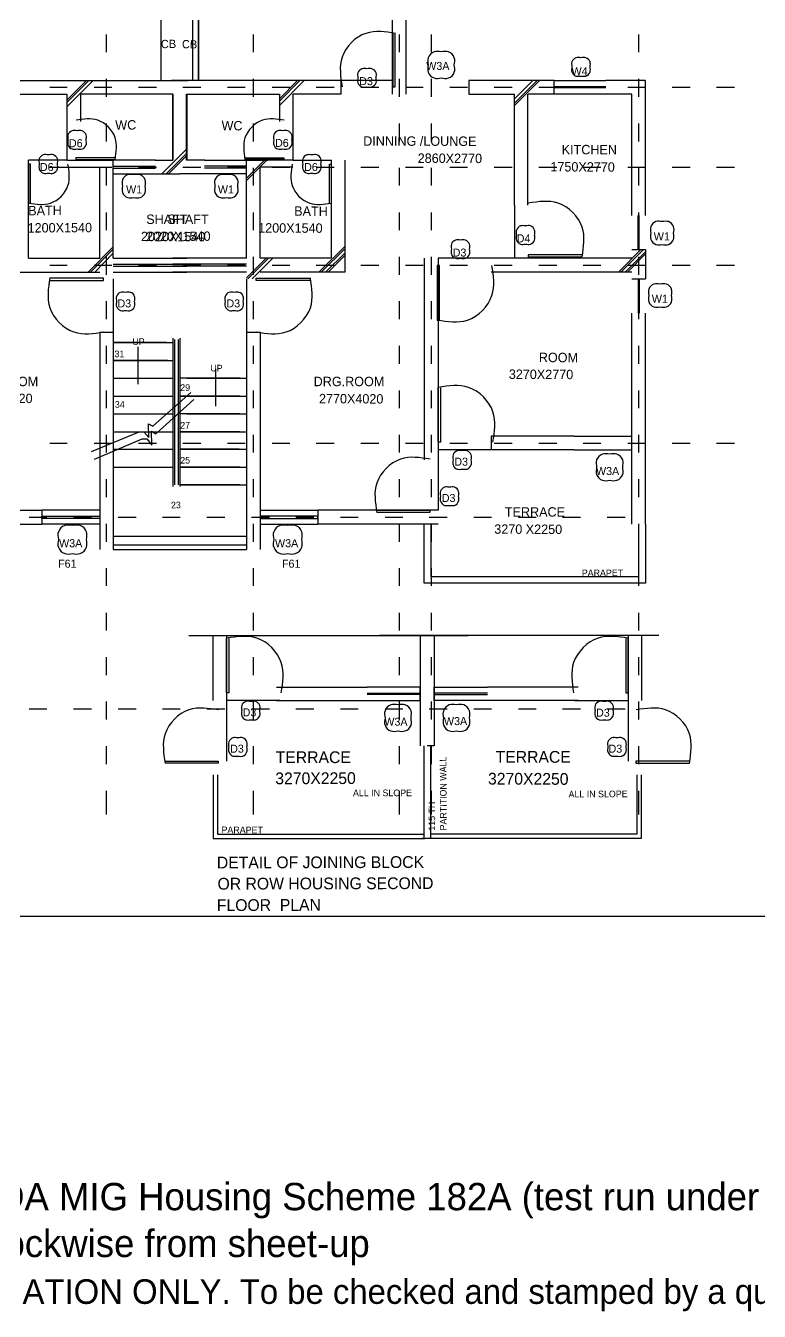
# Model space of a CAD drawing. Header units: millimetres. Extents: x 30 to 56197, y -4580 to 38782.
# Drawn here: x 11117 to 24190, y -4580 to 18323 of the extents above; entities that cross this region are included whole.
import ezdxf

# ---------------------------------------------------------------- set-up
doc = ezdxf.new("R2010")
doc.units = ezdxf.units.MM
doc.layers.add('A-ARCH-REF', color=8, linetype='CONTINUOUS')
doc.layers.add('M-ANNO', color=7, linetype='CONTINUOUS')

msp = doc.modelspace()

# ---------------------------------------------------------------- linework, layer by layer
at = {"layer": 'A-ARCH-REF'}
for p, q in [((17655, 17104), (17655, 19157)), ((17896, 17104), (17896, 19157)), ((14195, 18993), (14195, 17345)), ((13530, 17345), (13530, 18628)), ((14089, 18628), (14089, 17345)), ((14195, 17345), (14195, 18628)), ((12553, 18169), (12553, 17851)), ((15172, 18169), (15172, 17851)), ((17661, 18181), (17661, 17233)), ((17702, 17233), (17702, 18181)), ((17773, 18169), (17773, 17851)), ((18343, 18169), (18343, 17851)), ((22039, 18169), (22039, 17851)), ((10994, 17345), (14013, 17345)), ((11547, 17227), (11859, 17227)), ((11853, 16957), (12241, 17345)), ((11853, 16998), (12200, 17345)), ((11853, 16880), (12318, 17345)), ((12336, 17227), (12653, 17227)), ((12553, 17374), (12553, 17057)), ((13130, 17227), (13448, 17227)), ((16737, 17345), (13718, 17345)), ((13918, 17227), (14236, 17227)), ((14713, 17227), (15031, 17227)), ((15172, 17374), (15172, 17057)), ((15507, 17227), (15825, 17227)), ((15637, 16980), (16001, 17345)), ((15637, 17021), (15960, 17345)), ((15637, 16904), (16078, 17345)), ((16296, 17227), (16613, 17227)), ((16737, 17104), (16737, 17345)), ((17655, 17345), (16737, 17345)), ((17090, 17227), (17408, 17227)), ((17661, 17233), (17702, 17233)), ((17773, 17374), (17773, 17057)), ((17884, 17227), (18202, 17227)), ((18343, 17374), (18343, 17057)), ((18673, 17227), (18991, 17227)), ((19826, 17345), (19014, 17345)), ((19014, 17345), (19014, 17104)), ((19467, 17227), (19785, 17227)), ((19826, 17021), (20156, 17345)), ((19826, 16904), (20273, 17345)), ((19826, 16945), (20232, 17345)), ((20532, 17345), (19826, 17345)), ((20262, 17227), (20579, 17227)), ((20532, 17104), (20532, 17345)), ((20532, 17345), (21456, 17345)), ((21456, 17233), (20532, 17233)), ((21456, 17216), (20532, 17216)), ((21050, 17227), (21368, 17227)), ((21921, 17345), (21456, 17345)), ((21845, 17227), (22162, 17227)), ((22162, 17345), (21921, 17345)), ((22039, 17374), (22039, 17057)), ((22162, 14944), (22162, 17345)), ((22639, 17227), (22957, 17227)), ((23427, 17227), (23745, 17227)), ((10994, 17104), (11853, 17104)), ((11853, 17104), (11853, 16615)), ((13742, 17104), (12094, 17104)), ((12094, 17104), (12094, 16615)), ((13742, 15927), (13742, 17104)), ((13742, 15927), (13742, 17104)), ((13742, 15927), (13742, 17104)), ((13742, 17104), (13742, 15927)), ((13742, 17104), (13742, 15927)), ((13742, 17104), (13742, 15927)), ((13742, 15927), (13742, 17104)), ((13742, 15927), (13742, 17104)), ((13742, 15927), (13742, 17104)), ((13742, 17104), (13742, 15927)), ((13742, 15927), (13742, 17104)), ((13742, 17104), (13742, 15927)), ((13742, 15927), (13742, 17104)), ((13742, 17104), (13742, 15927)), ((13983, 15927), (13983, 17104)), ((13983, 17104), (13983, 15927)), ((13983, 15927), (13983, 17104)), ((13983, 15927), (13983, 17104)), ((13983, 17104), (15637, 17104)), ((13983, 15927), (13983, 17104)), ((13983, 17104), (13983, 15927)), ((13983, 17104), (13983, 15927)), ((13983, 17104), (13983, 15927)), ((13989, 15927), (13989, 17104)), ((13989, 17104), (13989, 15927)), ((13989, 15927), (13989, 17104)), ((13989, 15927), (13989, 17104)), ((13989, 15927), (13989, 17104)), ((13989, 17104), (13989, 15927)), ((15637, 17104), (15637, 16615)), ((16737, 17104), (15878, 17104)), ((15878, 17104), (15878, 16615)), ((19014, 17104), (19826, 17104)), ((19826, 15127), (19826, 17104)), ((20068, 15127), (20068, 17104)), ((20527, 17104), (20073, 17104)), ((21456, 17104), (20532, 17104)), ((21921, 17104), (21456, 17104)), ((21921, 14944), (21921, 17104)), ((11853, 16615), (11853, 15927)), ((12553, 16580), (12553, 16262)), ((15172, 16580), (15172, 16262)), ((15878, 16615), (15878, 15927)), ((17773, 16580), (17773, 16262)), ((18343, 16580), (18343, 16262)), ((22039, 16580), (22039, 16262)), ((13542, 15686), (13989, 16127)), ((13618, 15686), (13989, 16051)), ((11165, 14179), (11165, 15927)), ((11853, 15927), (11165, 15927)), ((11200, 15856), (11170, 15856)), ((11170, 15856), (11170, 15162)), ((11200, 15162), (11200, 15856)), ((11547, 15803), (11859, 15803)), ((11853, 15927), (12677, 15927)), ((11853, 15803), (12436, 15803)), ((12706, 15968), (12012, 15968)), ((12012, 15968), (12012, 15939)), ((12012, 15939), (12706, 15939)), ((12677, 15927), (12300, 15927)), ((12336, 15803), (12653, 15803)), ((12436, 14179), (12436, 15803)), ((12677, 14179), (12677, 15927)), ((13430, 15927), (12677, 15927)), ((12677, 15821), (13430, 15821)), ((13130, 15803), (13448, 15803)), ((13424, 15927), (13742, 15927)), ((13430, 15927), (13742, 15927)), ((13430, 15927), (13742, 15927)), ((13430, 15927), (13742, 15927)), ((13659, 15686), (13989, 16009)), ((13918, 15803), (14236, 15803)), ((14301, 15927), (13983, 15927)), ((14301, 15927), (13983, 15927)), ((14301, 15927), (13983, 15927)), ((14307, 15927), (13989, 15927)), ((14301, 15927), (15054, 15927)), ((15054, 15821), (14301, 15821)), ((14713, 15803), (15031, 15803)), ((15025, 15968), (15719, 15968)), ((15719, 15939), (15025, 15939)), ((15054, 15568), (15413, 15927)), ((15054, 15609), (15372, 15927)), ((15054, 14179), (15054, 15927)), ((15878, 15927), (15054, 15927)), ((15054, 15927), (15431, 15927)), ((15295, 14179), (15295, 15803)), ((15878, 15803), (15295, 15803)), ((15507, 15803), (15825, 15803)), ((15719, 15968), (15719, 15939)), ((15878, 15927), (16566, 15927)), ((16296, 15803), (16613, 15803)), ((16531, 15162), (16531, 15856)), ((16531, 15856), (16560, 15856)), ((16560, 15856), (16560, 15162)), ((16566, 14179), (16566, 15927)), ((16808, 13932), (16808, 15927)), ((17090, 15803), (17408, 15803)), ((17884, 15803), (18202, 15803)), ((18673, 15803), (18991, 15803)), ((19467, 15803), (19785, 15803)), ((20262, 15803), (20579, 15803)), ((21050, 15803), (21368, 15803)), ((21845, 15803), (22162, 15803)), ((22639, 15803), (22957, 15803)), ((23427, 15803), (23745, 15803)), ((12553, 15792), (12553, 15474)), ((12677, 15786), (13430, 15786)), ((12677, 15686), (13430, 15686)), ((13424, 15686), (13860, 15686)), ((13430, 15686), (13865, 15686)), ((14301, 15686), (13865, 15686)), ((14307, 15686), (13865, 15686)), ((15054, 15786), (14301, 15786)), ((15054, 15686), (14301, 15686)), ((15172, 15792), (15172, 15474)), ((17773, 15792), (17773, 15474)), ((18343, 15792), (18343, 15474)), ((22039, 15792), (22039, 15474)), ((19826, 15127), (19826, 14179)), ((12553, 14997), (12553, 14679)), ((15172, 14997), (15172, 14679)), ((17773, 14997), (17773, 14679)), ((18343, 14997), (18343, 14679)), ((22033, 14338), (22033, 14944)), ((22039, 14997), (22039, 14679)), ((22051, 14338), (22051, 14944)), ((12230, 13932), (12677, 14385)), ((12271, 13932), (12677, 14344)), ((12347, 13932), (12677, 14268)), ((12553, 14203), (12553, 13885)), ((15172, 14203), (15172, 13885)), ((16343, 13932), (16808, 14397)), ((16384, 13932), (16808, 14356)), ((16460, 13932), (16808, 14279)), ((16508, 13932), (16808, 14238)), ((17773, 14203), (17773, 13885)), ((18343, 14203), (18343, 13885)), ((21027, 14244), (20073, 14244)), ((20073, 14244), (20073, 14203)), ((20073, 14203), (21027, 14203)), ((21680, 13932), (22080, 14338)), ((21721, 13932), (22127, 14338)), ((21798, 13932), (22162, 14297)), ((21839, 13932), (22162, 14256)), ((21921, 14338), (22162, 14338)), ((22039, 14203), (22039, 13885)), ((22162, 14338), (22162, 13814)), ((11165, 14179), (12436, 14179)), ((11547, 14056), (11859, 14056)), ((12336, 14056), (12653, 14056)), ((12677, 14179), (13989, 14179)), ((12677, 14073), (13989, 14073)), ((12677, 14038), (13989, 14038)), ((13130, 14056), (13448, 14056)), ((15054, 14179), (13742, 14179)), ((15054, 14073), (13742, 14073)), ((15054, 14038), (13742, 14038)), ((13918, 14056), (14236, 14056)), ((14713, 14056), (15031, 14056)), ((15054, 13832), (15401, 14179)), ((15078, 13814), (15442, 14179)), ((15154, 13814), (15519, 14179)), ((16566, 14179), (15295, 14179)), ((15507, 14056), (15825, 14056)), ((16296, 14056), (16613, 14056)), ((17090, 14056), (17408, 14056)), ((17884, 14056), (18202, 14056)), ((18220, 14179), (18220, 10590)), ((18491, 14050), (18449, 14050)), ((18449, 14050), (18449, 13073)), ((18467, 14179), (18467, 10590)), ((19414, 14179), (18467, 14179)), ((18491, 13079), (18491, 14050)), ((18673, 14056), (18991, 14056)), ((21921, 14179), (19414, 14179)), ((19467, 14056), (19785, 14056)), ((20262, 14056), (20579, 14056)), ((21050, 14056), (21368, 14056)), ((21845, 14056), (22162, 14056)), ((22639, 14056), (22957, 14056)), ((23427, 14056), (23745, 14056)), ((10923, 13932), (12436, 13932)), ((12506, 13826), (11541, 13826)), ((11547, 13785), (12506, 13785)), ((12506, 13785), (12506, 13826)), ((12677, 13932), (13989, 13932)), ((12677, 13814), (12677, 12861)), ((15054, 13932), (13742, 13932)), ((15054, 13814), (15054, 12861)), ((15225, 13785), (15225, 13826)), ((15225, 13826), (16184, 13826)), ((16184, 13785), (15225, 13785)), ((16808, 13932), (15295, 13932)), ((21921, 13932), (19414, 13932)), ((21921, 13814), (22162, 13814)), ((22033, 13814), (22033, 13202)), ((22051, 13814), (22051, 13202)), ((12553, 13414), (12553, 13097)), ((15172, 13414), (15172, 13097)), ((17773, 13414), (17773, 13097)), ((18343, 13414), (18343, 13097)), ((22039, 13414), (22039, 13097)), ((21921, 10884), (21921, 13202)), ((22162, 9442), (22162, 13202)), ((12436, 12861), (12677, 12861)), ((12436, 12861), (12436, 8989)), ((12677, 12861), (12677, 8989)), ((15054, 12861), (15054, 8989)), ((15054, 12861), (15295, 12861)), ((15295, 12861), (15295, 8989)), ((12553, 12620), (12553, 12302)), ((12677, 12679), (13742, 12679)), ((13624, 12679), (12677, 12679)), ((13124, 12202), (13124, 12602)), ((13742, 12755), (13742, 10113)), ((13771, 12732), (13771, 10143)), ((13836, 12732), (13836, 10143)), ((13865, 12755), (13865, 10113)), ((15172, 12620), (15172, 12302)), ((15295, 12755), (15295, 8989)), ((17773, 12620), (17773, 12302)), ((18343, 12620), (18343, 12302)), ((22039, 12620), (22039, 12302)), ((12677, 12361), (13742, 12361)), ((13648, 12361), (12677, 12361)), ((13124, 11937), (13124, 12202)), ((14507, 11808), (14507, 12208)), ((12677, 12043), (13742, 12043)), ((14931, 12043), (13865, 12043)), ((13989, 12043), (15054, 12043)), ((12553, 11826), (12553, 11508)), ((12677, 11726), (13742, 11726)), ((13383, 11190), (14060, 11790)), ((13865, 11726), (15054, 11726)), ((14931, 11726), (13865, 11726)), ((14507, 11543), (14507, 11808)), ((15172, 11826), (15172, 11508)), ((17773, 11826), (17773, 11508)), ((18343, 11826), (18343, 11508)), ((18467, 10902), (18467, 11879)), ((18508, 11873), (18508, 10902)), ((22039, 11826), (22039, 11508)), ((13436, 11055), (14113, 11661)), ((12677, 11408), (13742, 11408)), ((13312, 10984), (13306, 11231)), ((13306, 11231), (13383, 11190)), ((14931, 11408), (13865, 11408)), ((13989, 11408), (15054, 11408)), ((12288, 10737), (13142, 11090)), ((12553, 11037), (12553, 10719)), ((12677, 11090), (13742, 11090)), ((13142, 11090), (13224, 11090)), ((13224, 11090), (13312, 10984)), ((13365, 10849), (13359, 11102)), ((13359, 11102), (13436, 11055)), ((13865, 11090), (15054, 11090)), ((14931, 11090), (13865, 11090)), ((15172, 11037), (15172, 10719)), ((17773, 11037), (17773, 10719)), ((18343, 11037), (18343, 10719)), ((20891, 11008), (19414, 11008)), ((19414, 11008), (19414, 10766)), ((20891, 11008), (21921, 11008)), ((21921, 9442), (21921, 11008)), ((22039, 11037), (22039, 10719)), ((11547, 10884), (11859, 10884)), ((12336, 10884), (12653, 10884)), ((12341, 10602), (13195, 10961)), ((12677, 10778), (13742, 10778)), ((13130, 10884), (13448, 10884)), ((13195, 10961), (13277, 10961)), ((13277, 10961), (13365, 10849)), ((14919, 10778), (13865, 10778)), ((13865, 10778), (15042, 10778)), ((13918, 10884), (14236, 10884)), ((14713, 10884), (15031, 10884)), ((15507, 10884), (15825, 10884)), ((16296, 10884), (16613, 10884)), ((17090, 10884), (17408, 10884)), ((17884, 10884), (18202, 10884)), ((18508, 10902), (18467, 10902)), ((18467, 10766), (18467, 9690)), ((19414, 10766), (18467, 10766)), ((18673, 10884), (18991, 10884)), ((20891, 10766), (19414, 10766)), ((19467, 10884), (19785, 10884)), ((20262, 10884), (20579, 10884)), ((20891, 10766), (21921, 10766)), ((21050, 10884), (21368, 10884)), ((21845, 10884), (22162, 10884)), ((22639, 10884), (22957, 10884)), ((23427, 10884), (23745, 10884)), ((12677, 10460), (13742, 10460)), ((14931, 10460), (13865, 10460)), ((13865, 10460), (15054, 10460)), ((12553, 10243), (12553, 9925)), ((14931, 10143), (13865, 10143)), ((13865, 10143), (15054, 10143)), ((15172, 10243), (15172, 9925)), ((17773, 10243), (17773, 9925)), ((18343, 10243), (18343, 9925)), ((22039, 10243), (22039, 9925)), ((9264, 9690), (11406, 9690)), ((12436, 9690), (11406, 9690)), ((11406, 9690), (11406, 9442)), ((15295, 9690), (16325, 9690)), ((18467, 9690), (16325, 9690)), ((16325, 9690), (16325, 9442)), ((17373, 9690), (18320, 9690)), ((18320, 9648), (17373, 9648)), ((18320, 9690), (18320, 9648)), ((9264, 9442), (11406, 9442)), ((11182, 9566), (11494, 9566)), ((11406, 9542), (11406, 9584)), ((11406, 9584), (12436, 9584)), ((12436, 9542), (11406, 9542)), ((12436, 9442), (11406, 9442)), ((11971, 9566), (12288, 9566)), ((12553, 9448), (12553, 9131)), ((12765, 9566), (13083, 9566)), ((13554, 9566), (13871, 9566)), ((14348, 9566), (14666, 9566)), ((15142, 9566), (15460, 9566)), ((15172, 9448), (15172, 9131)), ((16325, 9584), (15295, 9584)), ((15295, 9542), (16325, 9542)), ((15295, 9442), (16325, 9442)), ((15931, 9566), (16249, 9566)), ((16325, 9542), (16325, 9584)), ((18467, 9442), (16325, 9442)), ((16725, 9566), (17043, 9566)), ((17520, 9566), (17837, 9566)), ((17773, 9448), (17773, 9131)), ((18220, 8389), (18220, 9442)), ((18308, 9566), (18626, 9566)), ((18343, 9448), (18343, 9131)), ((18343, 8507), (18343, 9442)), ((19103, 9566), (19420, 9566)), ((19897, 9566), (20215, 9566)), ((20685, 9566), (21003, 9566)), ((21480, 9566), (21798, 9566)), ((22039, 9448), (22039, 9131)), ((22039, 9442), (22039, 8507)), ((22162, 9442), (22162, 8389)), ((12677, 9231), (15054, 9231)), ((12677, 9072), (15054, 9072)), ((12677, 8989), (15054, 8989)), ((12553, 8660), (12553, 8342)), ((15172, 8660), (15172, 8342)), ((17773, 8660), (17773, 8342)), ((18343, 8660), (18343, 8342)), ((22039, 8507), (18343, 8507)), ((22039, 8660), (22039, 8342)), ((22162, 8389), (18220, 8389)), ((12553, 7865), (12553, 7548)), ((15172, 7865), (15172, 7548)), ((17773, 7865), (17773, 7548)), ((18343, 7865), (18343, 7548)), ((22039, 7865), (22039, 7548)), ((14024, 7459), (19002, 7459)), ((14454, 7459), (14454, 6300)), ((14695, 7459), (14695, 6300)), ((14695, 6435), (14695, 7412)), ((14736, 7406), (14736, 6435)), ((22398, 7459), (17420, 7459)), ((18149, 7459), (18149, 6418)), ((18149, 7459), (18149, 5494)), ((18149, 7459), (18149, 5494)), ((18396, 7459), (18396, 5494)), ((18396, 7459), (18396, 6418)), ((18396, 7459), (18396, 5494)), ((21809, 7406), (21809, 6435)), ((21850, 7459), (21850, 6300)), ((21850, 6435), (21850, 7412)), ((22092, 7459), (22092, 6300)), ((12553, 7071), (12553, 6753)), ((15172, 7071), (15172, 6753)), ((17773, 7071), (17773, 6753)), ((18343, 7071), (18343, 6753)), ((22039, 7071), (22039, 6753)), ((14736, 6435), (14695, 6435)), ((15584, 6541), (17202, 6541)), ((18149, 6541), (17202, 6541)), ((17202, 6430), (18149, 6430)), ((18149, 6300), (18149, 6541)), ((18149, 6430), (18149, 6406)), ((18149, 6418), (18149, 5494)), ((18396, 6300), (18396, 6541)), ((18396, 6541), (19344, 6541)), ((19344, 6430), (18396, 6430)), ((18396, 6430), (18396, 6406)), ((18396, 6418), (18396, 5494)), ((20962, 6541), (19344, 6541)), ((21809, 6435), (21850, 6435)), ((12553, 6283), (12553, 5965)), ((15648, 6300), (14695, 6300)), ((14695, 6300), (14695, 5223)), ((15172, 6283), (15172, 5965)), ((15584, 6300), (17202, 6300)), ((18149, 6406), (17202, 6406)), ((17202, 6300), (18149, 6300)), ((17773, 6283), (17773, 5965)), ((18343, 6283), (18343, 5965)), ((18396, 6406), (19344, 6406)), ((19344, 6300), (18396, 6300)), ((20962, 6300), (19344, 6300)), ((20897, 6300), (21850, 6300)), ((21850, 6300), (21850, 5223)), ((22039, 6283), (22039, 5965)), ((11182, 6153), (11494, 6153)), ((11971, 6153), (12288, 6153)), ((12765, 6153), (13083, 6153)), ((13554, 6153), (13871, 6153)), ((14348, 6153), (14666, 6153)), ((15142, 6153), (15460, 6153)), ((15931, 6153), (16249, 6153)), ((16725, 6153), (17043, 6153)), ((17520, 6153), (17837, 6153)), ((18308, 6153), (18626, 6153)), ((19103, 6153), (19420, 6153)), ((19897, 6153), (20215, 6153)), ((20685, 6153), (21003, 6153)), ((21480, 6153), (21798, 6153)), ((12553, 5488), (12553, 5170)), ((15172, 5488), (15172, 5170)), ((17773, 5488), (17773, 5170)), ((18214, 5494), (18214, 3841)), ((18214, 5494), (18214, 3841)), ((18396, 5494), (18273, 5494)), ((18332, 5494), (18332, 3841)), ((18332, 5494), (18332, 3841)), ((18343, 5488), (18343, 5170)), ((22039, 5488), (22039, 5170)), ((13601, 5223), (14548, 5223)), ((14548, 5182), (13601, 5182)), ((14548, 5223), (14548, 5182)), ((22939, 5223), (21992, 5223)), ((21992, 5223), (21992, 5182)), ((21992, 5182), (22945, 5182)), ((14460, 4976), (14460, 3841)), ((14536, 4976), (14536, 3923)), ((22009, 4976), (22009, 3923)), ((22086, 4976), (22086, 3841)), ((12553, 4694), (12553, 4270)), ((15172, 4694), (15172, 4270)), ((17773, 4694), (17773, 4270)), ((18343, 4694), (18343, 4270)), ((22039, 4694), (22039, 4270)), ((14536, 3923), (18214, 3923)), ((21886, 3923), (18332, 3923)), ((22009, 3923), (18332, 3923)), ((14460, 3841), (18232, 3841)), ((21962, 3841), (18190, 3841)), ((22086, 3841), (18314, 3841)), ((56197, 2452), (2132, 2452))]:
    msp.add_line(p, q, dxfattribs=at)
for points in [[(17705, 18187), (17180, 18187), (16755, 17761), (16755, 17236)], [(18523, 17857), (18395, 17857), (18290, 17753), (18290, 17625)], [(18755, 17625), (18755, 17753), (18651, 17857), (18523, 17857)], [(21012, 17751), (20923, 17751), (20850, 17679), (20850, 17589)], [(21174, 17589), (21174, 17679), (21101, 17751), (21012, 17751)], [(17199, 17557), (17110, 17557), (17037, 17484), (17037, 17395)], [(17361, 17395), (17361, 17484), (17288, 17557), (17199, 17557)], [(18290, 17625), (18290, 17496), (18395, 17392), (18523, 17392)], [(18523, 17392), (18651, 17392), (18755, 17496), (18755, 17625)], [(20850, 17589), (20850, 17500), (20923, 17427), (21012, 17427)], [(21012, 17427), (21101, 17427), (21174, 17500), (21174, 17589)], [(17037, 17395), (17037, 17306), (17110, 17233), (17199, 17233)], [(17199, 17233), (17288, 17233), (17361, 17306), (17361, 17395)], [(12712, 15942), (12712, 16327), (12400, 16639), (12015, 16639)], [(15722, 16639), (15337, 16639), (15025, 16327), (15025, 15942)], [(12032, 16451), (11943, 16451), (11871, 16378), (11871, 16289)], [(11871, 16289), (11871, 16199), (11943, 16127), (12032, 16127)], [(12194, 16289), (12194, 16378), (12122, 16451), (12032, 16451)], [(12032, 16127), (12122, 16127), (12194, 16199), (12194, 16289)], [(15698, 16451), (15609, 16451), (15537, 16378), (15537, 16289)], [(15537, 16289), (15537, 16199), (15609, 16127), (15698, 16127)], [(15860, 16289), (15860, 16378), (15788, 16451), (15698, 16451)], [(15698, 16127), (15788, 16127), (15860, 16199), (15860, 16289)], [(11173, 15162), (11558, 15162), (11871, 15474), (11871, 15859)], [(11521, 16021), (11431, 16021), (11359, 15949), (11359, 15859)], [(11359, 15859), (11359, 15770), (11431, 15697), (11521, 15697)], [(11682, 15859), (11682, 15949), (11610, 16021), (11521, 16021)], [(11521, 15697), (11610, 15697), (11682, 15770), (11682, 15859)], [(15866, 15859), (15866, 15474), (16178, 15162), (16563, 15162)], [(16216, 16021), (16127, 16021), (16054, 15949), (16054, 15859)], [(16054, 15859), (16054, 15770), (16127, 15697), (16216, 15697)], [(16378, 15859), (16378, 15949), (16306, 16021), (16216, 16021)], [(16216, 15697), (16306, 15697), (16378, 15770), (16378, 15859)], [(13045, 15668), (12932, 15668), (12842, 15577), (12842, 15465)], [(13248, 15465), (13248, 15577), (13157, 15668), (13045, 15668)], [(14692, 15668), (14580, 15668), (14489, 15577), (14489, 15465)], [(14895, 15465), (14895, 15577), (14804, 15668), (14692, 15668)], [(12842, 15465), (12842, 15353), (12932, 15262), (13045, 15262)], [(13045, 15262), (13157, 15262), (13248, 15353), (13248, 15465)], [(14489, 15465), (14489, 15353), (14580, 15262), (14692, 15262)], [(14692, 15262), (14804, 15262), (14895, 15353), (14895, 15465)], [(21033, 14206), (21033, 14734), (20604, 15162), (20076, 15162)], [(20023, 14756), (19934, 14756), (19862, 14683), (19862, 14594)], [(20185, 14594), (20185, 14683), (20113, 14756), (20023, 14756)], [(22460, 14832), (22347, 14832), (22257, 14742), (22257, 14629)], [(22663, 14629), (22663, 14742), (22572, 14832), (22460, 14832)], [(18864, 14503), (18775, 14503), (18702, 14430), (18702, 14341)], [(19026, 14341), (19026, 14430), (18954, 14503), (18864, 14503)], [(19862, 14594), (19862, 14505), (19934, 14432), (20023, 14432)], [(20023, 14432), (20113, 14432), (20185, 14505), (20185, 14594)], [(22257, 14629), (22257, 14517), (22347, 14426), (22460, 14426)], [(22460, 14426), (22572, 14426), (22663, 14517), (22663, 14629)], [(18702, 14341), (18702, 14252), (18775, 14179), (18864, 14179)], [(18864, 14179), (18954, 14179), (19026, 14252), (19026, 14341)], [(18452, 13079), (18990, 13079), (19426, 13515), (19426, 14053)], [(11547, 13829), (11547, 13298), (11978, 12867), (12509, 12867)], [(15228, 12867), (15759, 12867), (16190, 13298), (16190, 13829)], [(12897, 13573), (12808, 13573), (12736, 13501), (12736, 13411)], [(13059, 13411), (13059, 13501), (12987, 13573), (12897, 13573)], [(14833, 13573), (14744, 13573), (14672, 13501), (14672, 13411)], [(14995, 13411), (14995, 13501), (14923, 13573), (14833, 13573)], [(22424, 13720), (22312, 13720), (22221, 13629), (22221, 13517)], [(22221, 13517), (22221, 13405), (22312, 13314), (22424, 13314)], [(22627, 13517), (22627, 13629), (22536, 13720), (22424, 13720)], [(22424, 13314), (22536, 13314), (22627, 13405), (22627, 13517)], [(12736, 13411), (12736, 13322), (12808, 13250), (12897, 13250)], [(12897, 13250), (12987, 13250), (13059, 13322), (13059, 13411)], [(14672, 13411), (14672, 13322), (14744, 13250), (14833, 13250)], [(14833, 13250), (14923, 13250), (14995, 13322), (14995, 13411)], [(19444, 10905), (19444, 11442), (19008, 11879), (18470, 11879)], [(18323, 10602), (17798, 10602), (17373, 10176), (17373, 9651)], [(18894, 10749), (18804, 10749), (18732, 10676), (18732, 10587)], [(18732, 10587), (18732, 10498), (18804, 10425), (18894, 10425)], [(19055, 10587), (19055, 10676), (18983, 10749), (18894, 10749)], [(18894, 10425), (18983, 10425), (19055, 10498), (19055, 10587)], [(21524, 10690), (21396, 10690), (21291, 10586), (21291, 10457)], [(21756, 10457), (21756, 10586), (21652, 10690), (21524, 10690)], [(21291, 10457), (21291, 10329), (21396, 10225), (21524, 10225)], [(21524, 10225), (21652, 10225), (21756, 10329), (21756, 10457)], [(18670, 10101), (18581, 10101), (18508, 10029), (18508, 9940)], [(18832, 9940), (18832, 10029), (18759, 10101), (18670, 10101)], [(18508, 9940), (18508, 9850), (18581, 9778), (18670, 9778)], [(18670, 9778), (18759, 9778), (18832, 9850), (18832, 9940)], [(11950, 9419), (11812, 9419), (11700, 9307), (11700, 9169)], [(12200, 9169), (12200, 9307), (12088, 9419), (11950, 9419)], [(15787, 9419), (15649, 9419), (15537, 9307), (15537, 9169)], [(16037, 9169), (16037, 9307), (15925, 9419), (15787, 9419)], [(11700, 9169), (11700, 9031), (11812, 8919), (11950, 8919)], [(11950, 8919), (12088, 8919), (12200, 9031), (12200, 9169)], [(15537, 9169), (15537, 9031), (15649, 8919), (15787, 8919)], [(15787, 8919), (15925, 8919), (16037, 9031), (16037, 9169)], [(15672, 6438), (15672, 6976), (15236, 7412), (14698, 7412)], [(21853, 7412), (21316, 7412), (20880, 6976), (20880, 6438)], [(14551, 6135), (14026, 6135), (13601, 5710), (13601, 5185)], [(15128, 6283), (15038, 6283), (14966, 6210), (14966, 6121)], [(15289, 6121), (15289, 6210), (15217, 6283), (15128, 6283)], [(17752, 6224), (17624, 6224), (17520, 6120), (17520, 5991)], [(17984, 5991), (17984, 6120), (17880, 6224), (17752, 6224)], [(18794, 6224), (18665, 6224), (18561, 6120), (18561, 5991)], [(19026, 5991), (19026, 6120), (18922, 6224), (18794, 6224)], [(21424, 6283), (21335, 6283), (21262, 6210), (21262, 6121)], [(21586, 6121), (21586, 6210), (21513, 6283), (21424, 6283)], [(22945, 5185), (22945, 5710), (22520, 6135), (21995, 6135)], [(14966, 6121), (14966, 6031), (15038, 5959), (15128, 5959)], [(15128, 5959), (15217, 5959), (15289, 6031), (15289, 6121)], [(17520, 5991), (17520, 5863), (17624, 5759), (17752, 5759)], [(17752, 5759), (17880, 5759), (17984, 5863), (17984, 5991)], [(18561, 5991), (18561, 5863), (18665, 5759), (18794, 5759)], [(18794, 5759), (18922, 5759), (19026, 5863), (19026, 5991)], [(21262, 6121), (21262, 6031), (21335, 5959), (21424, 5959)], [(21424, 5959), (21513, 5959), (21586, 6031), (21586, 6121)], [(14898, 5635), (14809, 5635), (14736, 5563), (14736, 5473)], [(15060, 5473), (15060, 5563), (14988, 5635), (14898, 5635)], [(21653, 5635), (21564, 5635), (21492, 5563), (21492, 5473)], [(21815, 5473), (21815, 5563), (21743, 5635), (21653, 5635)], [(14736, 5473), (14736, 5384), (14809, 5312), (14898, 5312)], [(14898, 5312), (14988, 5312), (15060, 5384), (15060, 5473)], [(21492, 5473), (21492, 5384), (21564, 5312), (21653, 5312)], [(21653, 5312), (21743, 5312), (21815, 5384), (21815, 5473)]]:
    msp.add_spline(points, degree=3, dxfattribs=at)

# ---------------------------------------------------------------- texts
for s, height, rotation, p in [('CB', 146.8, 1.1208, (13527, 17922)), ('CB', 146.8, -1.1208, (13900, 17922)), ('WC', 167.7, 0.8182, (12715, 16468)), ('WC', 167.7, -0.8182, (14606, 16462)), ('DINNING /LOUNGE', 167.75, -0.1484, (17131, 16186)), ('2860X2770', 167.7, -0.2584, (18102, 15880)), ('1750X2770', 167.7, -0.2584, (20467, 15727)), ('BATH', 167.7, 0.5054, (11163, 14944)), ('BATH', 167.7, -0.5054, (15901, 14938)), ('1200X1540', 167.7, 0.2584, (11152, 14638)), ('2020X1540', 167.7, 0.2584, (13264, 14485)), ('1200X1540', 167.7, -0.2584, (15260, 14638)), ('2020X1540', 167.7, -0.2584, (13171, 14485)), ('ROOM', 167.7, -0.4395, (20261, 12331)), ('3270X2770', 167.7, -0.2584, (19726, 12031)), ('2770X4020', 167.7, 0.2584, (10093, 11595)), ('2770X4020', 167.7, -0.2584, (16343, 11596)), ('W3A', 142.7, -0.7363, (21279, 10321)), ('23', 117.9, 1.7358, (13708, 9722)), ('3270 X2250', 167.7, -0.2469, (19467, 9272)), ('W3A', 142.7, -0.7363, (17507, 5855)), ('W3A', 142.7, 0.7363, (18571, 5860)), ('PARTITION WALL', 117.95, 90.2252, (18619, 3987)), ('3270X2250', 209.7, 0.2086, (15565, 4809)), ('3270X2250', 209.7, -0.2086, (19355, 4804)), ('ALL IN SLOPE', 117.95, 0.2802, (20791, 4574)), ('115 TH', 117.9, 90, (18413, 3982)), ('PARAPET', 117.9, -0.412, (14607, 3939)), ('DETAIL OF JOINING BLOCK', 209.69, 0.1593, (14524, 3309)), ('OR ROW HOUSING SECOND', 209.69, 0.1593, (14536, 2932)), ('FLOOR  PLAN', 209.69, 0.1593, (14524, 2550))]:
    msp.add_text(s, height=height, rotation=rotation, dxfattribs=at).set_placement(p)
for s, height, p in [('W3A', 142.7, (18255, 17535)), ('D3', 142.7, (17061, 17264)), ('W4', 142.7, (20844, 17441)), ('D6', 142.7, (11888, 16158)), ('D6', 142.7, (15560, 16164)), ('KITCHEN', 167.7, (20668, 16032)), ('D6', 142.7, (11370, 15734)), ('D6', 142.7, (16078, 15734)), ('W1', 142.7, (12906, 15334)), ('W1', 142.7, (14542, 15334)), ('SHAFT', 167.7, (13265, 14791)), ('SHAFT', 167.7, (13642, 14791)), ('D4', 142.7, (19867, 14463)), ('W1', 142.7, (22309, 14498)), ('D3', 142.7, (18726, 14210)), ('W1', 142.7, (22274, 13386)), ('D3', 142.7, (12753, 13304)), ('D3', 142.7, (14695, 13304)), ('UP', 117.9, (13018, 12635)), ('31', 117.9, (12700, 12417)), ('UP', 117.9, (14407, 12164)), ('DRG.ROOM', 167.7, (10082, 11901)), ('29', 117.9, (13871, 11817)), ('DRG.ROOM', 167.7, (16249, 11901)), ('34', 117.9, (12706, 11517)), ('27', 117.9, (13871, 11146)), ('25', 117.9, (13871, 10523)), ('D3', 142.7, (18755, 10485)), ('D3', 142.7, (18532, 9838)), ('TERRACE', 167.7, (19656, 9577)), ('W3A', 142.7, (11712, 9032)), ('W3A', 142.7, (15560, 9032)), ('F61', 142.7, (11694, 8667)), ('F61', 142.7, (15684, 8667)), ('PARAPET', 117.9, (21027, 8516)), ('D3', 142.7, (14983, 6019)), ('D3', 142.7, (21280, 6013)), ('D3', 142.7, (14760, 5372)), ('D3', 142.7, (21503, 5372)), ('TERRACE', 209.7, (15572, 5186)), ('TERRACE', 209.7, (19491, 5192)), ('ALL IN SLOPE', 117.95, (16949, 4597))]:
    msp.add_text(s, height=height, dxfattribs=at).set_placement(p)
at = {"layer": 'M-ANNO'}
for s, p in [('HVAC LAYOUT - THIRD FLOOR - DDA MIG Housing Scheme 182A (test run under KSA codes)', (0, -2780)), ('Scale 1:139, units mm, north 0 deg clockwise from sheet-up', (0, -3614))]:
    msp.add_text(s, height=486.5, dxfattribs=at).set_placement(p)
at = {"layer": 'M-ANNO', "color": 1}
msp.add_text('PRELIMINARY DESIGN - FOR COORDINATION ONLY. To be checked and stamped by a qualified HVAC engineer before construction.', height=437.85, dxfattribs=at).set_placement((0, -4448))

doc.saveas('drawing.dxf')
